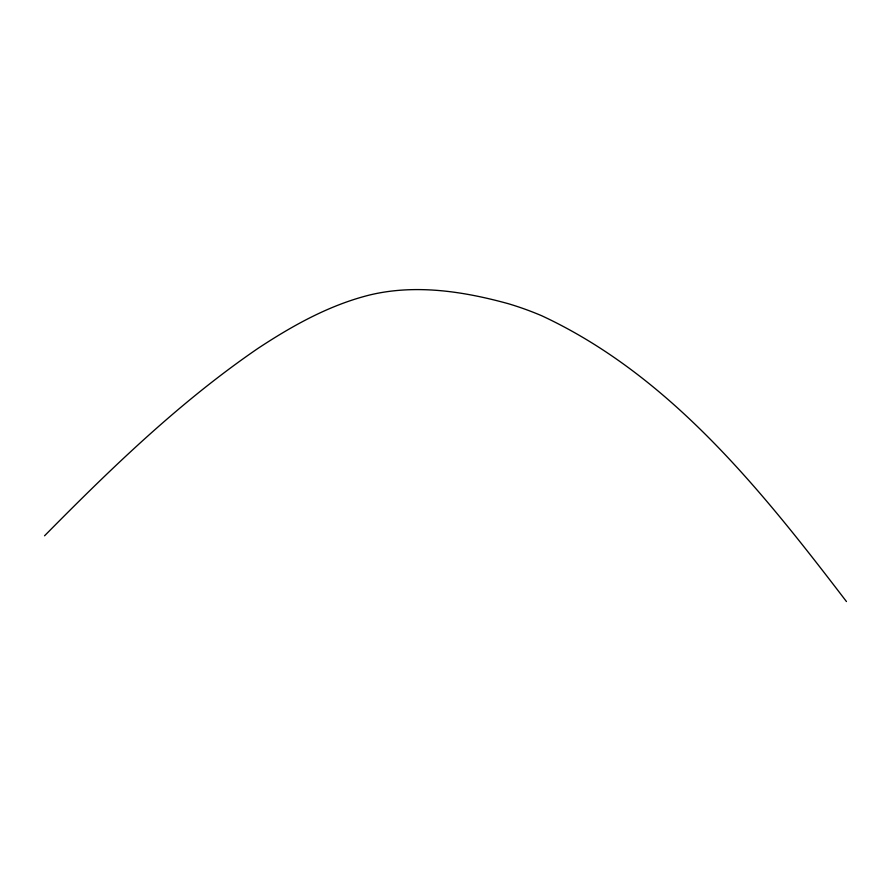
<?xml version="1.0" encoding="UTF-8"?>
<svg xmlns="http://www.w3.org/2000/svg" width="891" height="891" viewBox="0 0 891 891"><rect width="100%" height="100%" fill="white"/><g stroke="black" fill="none" stroke-linecap="round" stroke-linejoin="round"><path stroke-width="1.34" d="M44.55 535.792C111.019 468.421 179.536 402.097 257.867 348.47C292.404 325.694 329.202 305.101 369.631 295.01C415.462 283.951 463.398 291.324 508.182 303.664A310.636 310.636 0 0 1 541.773 315.77C670.622 375.779 762.106 491.231 846.45 601.548"/></g></svg>
